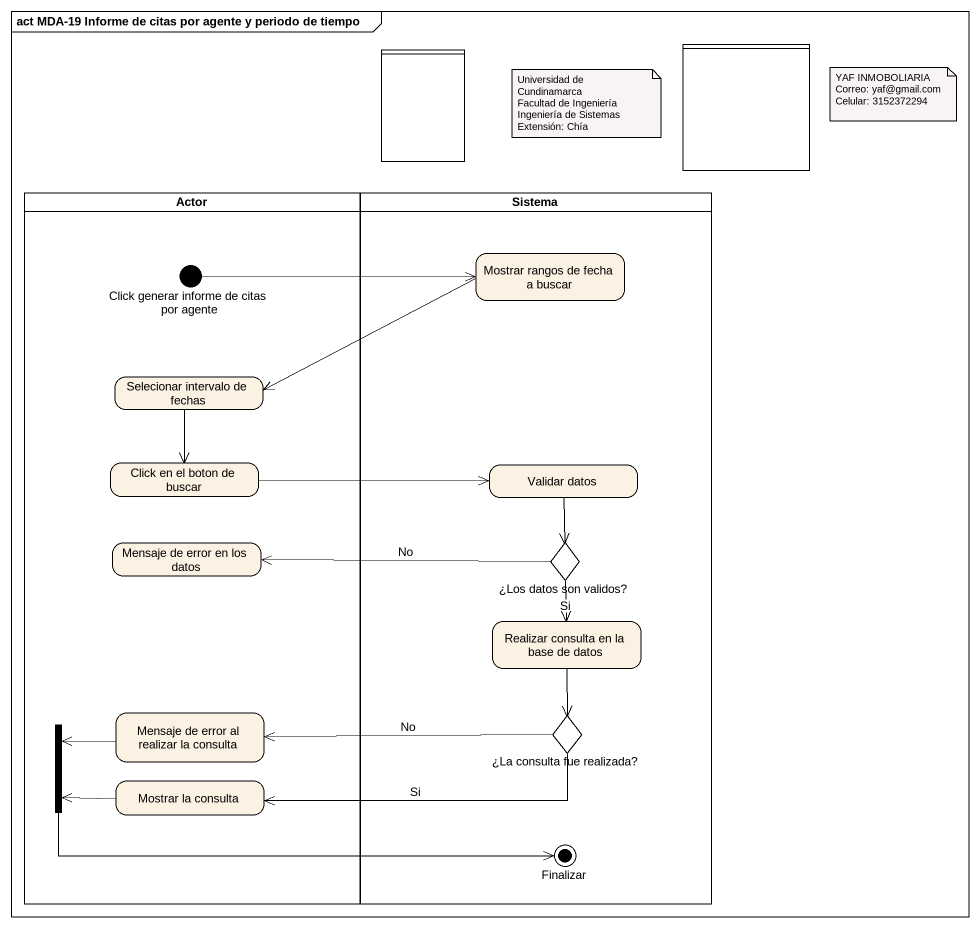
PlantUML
@startuml
mainframe act MDA-19 Informe de citas por agente y periodo de tiempo
hide empty description
state " " as lane1 <<partition>>
state " " as lane2 <<partition>>
state "Actor" as Actor_ <<partition>> {
  state "Click generar informe de citas por agente" as Click_generar_informe_de <<start>>
  state "Selecionar intervalo de fechas" as Selecionar_intervalo_de
  state "Click en el boton de buscar" as Click_en_el_boton_de_buscar
  state "Mensaje de error en los datos" as Mensaje_de_error_en_los
  state "Mensaje de error al realizar la consulta" as Mensaje_de_error_al
  state fork1 <<join>>
  state "Mostrar la consulta" as Mostrar_la_consulta
}
state Sistema <<partition>> {
  state "Mostrar rangos de fecha a buscar" as Mostrar_rangos_de_fecha_a
  state "Validar datos" as Validar_datos
  state "¿Los datos son validos?" as Los_datos_son_validos <<choice>>
  state "Realizar consulta en la base de datos" as Realizar_consulta_en_la
  state "¿La consulta fue realizada?" as La_consulta_fue_realizada <<choice>>
  state Finalizar <<end>>
}
Click_generar_informe_de -right-> Mostrar_rangos_de_fecha_a
Mostrar_rangos_de_fecha_a -left-> Selecionar_intervalo_de
Selecionar_intervalo_de --> Click_en_el_boton_de_buscar
Click_en_el_boton_de_buscar -right-> Validar_datos
Validar_datos --> Los_datos_son_validos
Los_datos_son_validos -left-> Mensaje_de_error_en_los : No
Los_datos_son_validos --> Realizar_consulta_en_la : Si
Realizar_consulta_en_la --> La_consulta_fue_realizada
Mensaje_de_error_al -left-> fork1
fork1 -right-> Finalizar
La_consulta_fue_realizada -left-> Mensaje_de_error_al : No
La_consulta_fue_realizada -left-> Mostrar_la_consulta : Si
Mostrar_la_consulta -left-> fork1
note as N1
  YAF INMOBOLIARIA
  Correo: yaf@gmail.com
  Celular: 3152372294
end note
note as N2
  Universidad de Cundinamarca
  Facultad de Ingeniería
  Ingeniería de Sistemas
  Extensión: Chía
end note
@enduml
